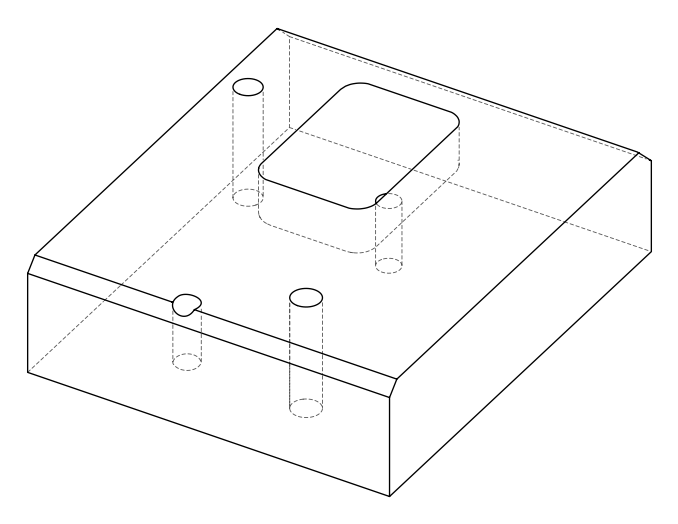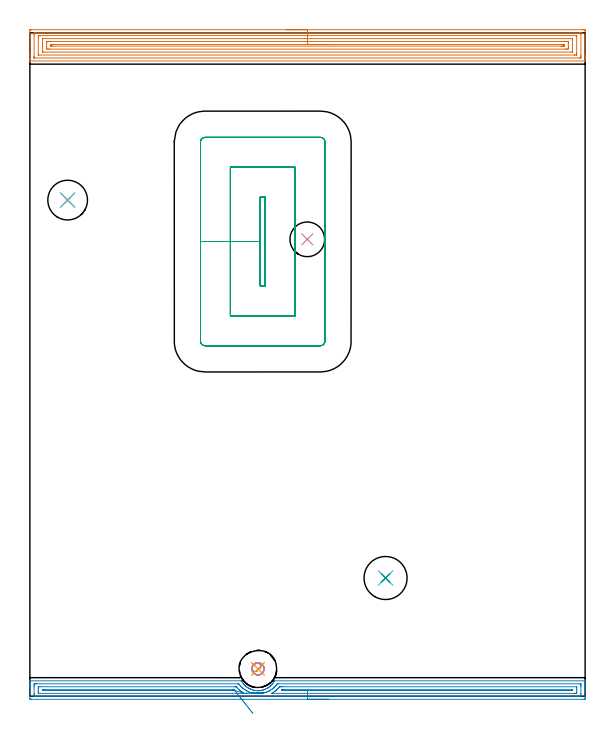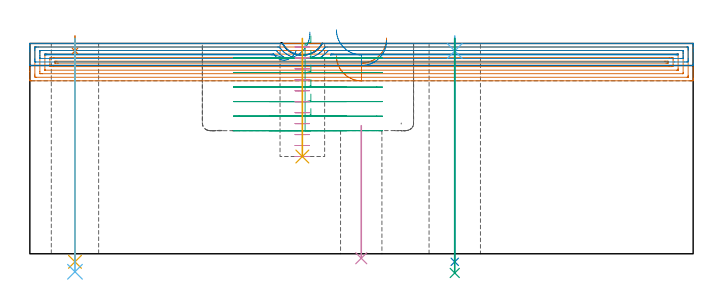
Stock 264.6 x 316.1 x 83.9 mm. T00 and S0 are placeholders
(PLAN: 12 operations, 9 tool changes, 33.3 min)
(1 AREA_MILL | FG_CHAMFER_SURFACE | UGT0205_001 | 12.92 min | 29373 mm3)
(2 AREA_MILL_1 | FG_CHAMFER_SURFACE_1 | UGT0205_001 | 8.56 min | 10252 mm3)
(3 MILL_RECTANGULAR_POCKET | POCKET_RECTANGULAR_STRAIGHT | NXT0201_007 | Follow Part, ap 6.25, ae 75% | 8.46 min | 357330 mm3)
(4 MILL_BLIND_HOLE_FROM_SOLID_MATERIAL | STEP1POCKET | NXT0201_011 | Spiral | 1.39 min | 11123 mm3)
(5 BORE_BLIND_HOLE | STEP1POCKET | UGT0332_075 | 0.19 min | 0 mm3)
(6 SPOT_DRILL | STEP1HOLE | NXT0321_9005460120000 | 0.05 min | 188 mm3)
(7 SPOT_DRILL_1 | STEP1HOLE_2 | NXT0321_9005460120000 | 0.05 min | 173 mm3)
(8 DRILL_THROUGH_HOLE_INTO_CENTER | STEP1HOLE | NXT0301_065 | 0.36 min | 5673 mm3)
(9 DRILL_TO_ENLARGE_THROUGH_HOLE | STEP1HOLE | UGT0301_050 | 0.38 min | 21813 mm3)
(10 INDEXABLE_INSERT_DRILL_THROUGH_HOLE_FROM_SOLID | STEP1HOLE_1 | NXT0302_004 | 0.22 min | 10487 mm3)
(11 DRILL_THROUGH_HOLE_INTO_CENTER_1 | STEP1HOLE_2 | NXT0301_065 | 0.36 min | 5670 mm3)
(12 DRILL_TO_ENLARGE_THROUGH_HOLE_1 | STEP1HOLE_2 | UGT0301_257 | 0.37 min | 17670 mm3)
(TOOL UGT0205_001 | Chamfer Mill 20 x 3 x 45 deg. | D20 FL50 Z2)
(TOOL NXT0201_007 | ENDMILL 25mm [R216.25-25050GCK54P 1620] | D25 R3 FL54 Z5)
(TOOL NXT0201_011 | ENDMILL 12mm [2P460-1200-NA 1630] | D12 FL38 Z6)
(TOOL UGT0332_075 | 17.75 mm Rough Boring Bar | D17.75)
(TOOL NXT0321_9005460120000 | NC Spot Drill, 142deg, 12mm, Carbide, Uncoated | D12 PA142 FL30 Z2)
(TOOL NXT0301_065 | Carbide Drill 9.4mm [860.1-0940-075A1-MM 2214] | D9.4 PA140 FL98 Z2)
(TOOL UGT0301_050 | Twist Drill 20.5 mm | D20.5 PA118 FL145 Z2)
(TOOL NXT0302_004 | Index. Insert Drill 16.5mm [880-D1650L20-05] | D16.5 PA176 FL83 Z2)
(TOOL UGT0301_257 | Twist Drill 18.9 mm | D18.9 PA118 FL135 Z2)
(OP 1 AREA_MILL)
G17 G21 G94 G90
T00 M6
G54
G17 G0 G90 X122.3 Y317.6 S1061 M3
G43 Z93.9 H0
Z79.
G94 G1 X122.338 Z78.128 F250.
X122.452 Z77.264
X122.641 Z76.412
X122.903 Z75.58
X123.237 Z74.774
X123.64 Z74.
X124.108 Z73.264
X124.64 Z72.572
X125.229 Z71.929
X125.872 Z71.34
X126.564 Z70.809
X127.3 Z70.34
X128.074 Z69.937
X128.88 Z69.603
X129.712 Z69.341
X130.563 Z69.152
X131.428 Z69.038
X132.3 Z69.
X263.565
X263.989 Y317.599 Z69.001
X264.409 Y317.596 Z69.003
X264.59 Y317.592 Z69.006
X264.595 Y317.182 Z69.415
X264.6 Y316.581 Z70.016
Y305.755 Z80.839
Y305.199 Z81.398
Y304.876 Z81.72
Y304.32 Z82.276
Y303.997 Z82.598
X264.599 Y303.006 Z83.593
X264.59 Y302.706 Z83.893
X264.436 Y302.7 Z83.9
X0.164
X0.01 Y302.706 Z83.893
X0. Y303.007 Z83.592
Y303.351 Z83.249
Y303.997 Z82.598
Y305.199 Z81.398
Y305.755 Z80.839
Y313.967 Z72.631
Y317.182 Z69.415
X0.003 Y317.463 Z69.134
X0.01 Y317.592 Z69.006
X0.141 Y317.599 Z68.999
X0.61 Y317.6 Z69.
X132.3
Y316.186 Z70.414
X262.204 Y316.185 Z70.415
X262.324
X262.562 Y316.18 Z70.42
X262.585 Y316.179 Z70.421
X262.59 Y316.165 Z70.435
X262.596 Y316.135 Z70.465
X262.598 Y316.105 Z70.495
X262.6 Y315.913 Z70.687
Y315.424 Z71.176
Y305.365 Z81.235
X262.598 Y304.876 Z81.724
X262.594 Y304.491 Z82.109
X262.581 Y304.121 Z82.479
X262.204 Y304.116 Z82.484
X262.084 Y304.115 Z82.485
X2.396
X2.276
X2.038 Y304.12 Z82.48
X2.015 Y304.121 Z82.479
X2.01 Y304.135 Z82.465
X2.004 Y304.165 Z82.435
X2.002 Y304.195 Z82.405
X2. Y304.387 Z82.213
Y304.876 Z81.724
Y314.935 Z71.665
X2.002 Y315.424 Z71.176
X2.006 Y315.809 Z70.791
X2.019 Y316.179 Z70.421
X2.396 Y316.184 Z70.416
X2.516 Y316.185 Z70.415
X132.3 Y316.186 Z70.414
Y314.772 Z71.828
X260.418 Y314.771 Z71.829
X260.495 Y314.77 Z71.83
X260.555 Y314.767 Z71.833
X260.587 Y314.765 Z71.835
X260.59 Y314.724 Z71.876
X260.596 Y314.545 Z72.055
X260.599 Y314.367 Z72.233
X260.6 Y306.455 Z80.145
X260.595 Y305.755 Z80.845
X260.591 Y305.584 Z81.016
X260.582 Y305.535 Z81.065
X260.533 Y305.533 Z81.067
X260.418 Y305.531 Z81.069
X259.755 Y305.529 Z81.071
X259.525
X4.182
X4.105 Y305.53 Z81.07
X4.045 Y305.533 Z81.067
X4.013 Y305.535 Z81.065
X4.01 Y305.576 Z81.024
X4.004 Y305.755 Z80.845
X4.001 Y305.933 Z80.667
X4. Y313.845 Z72.755
X4.005 Y314.545 Z72.055
X4.008 Y314.716 Z71.884
X4.018 Y314.765 Z71.835
X4.067 Y314.767 Z71.833
X4.182 Y314.769 Z71.831
X4.845 Y314.771 Z71.829
X5.075
X132.3 Y314.772 Z71.828
Y313.357 Z73.243
X258.054
X258.469 Y313.355 Z73.245
X258.556 Y313.353 Z73.247
X258.588 Y313.351 Z73.249
X258.592 Y313.31 Z73.29
X258.595 Y313.212 Z73.388
X258.6 Y312.819 Z73.781
X258.599 Y307.089 Z79.511
X258.597 Y306.984 Z79.616
X258.594 Y306.958 Z79.642
X258.59 Y306.95 Z79.65
X258.581 Y306.948 Z79.652
X258.512 Y306.945 Z79.655
X258.318 Y306.943 Z79.657
X6.546
X6.131 Y306.945 Z79.655
X6.044 Y306.948 Z79.652
X6.012 Y306.949 Z79.651
X6.008 Y306.99 Z79.61
X6.005 Y307.088 Z79.512
X6. Y307.481 Z79.119
X6.001 Y313.211 Z73.389
X6.003 Y313.316 Z73.284
X6.006 Y313.342 Z73.258
X6.01 Y313.35 Z73.25
X6.019 Y313.352 Z73.248
X6.088 Y313.355 Z73.245
X6.282 Y313.357 Z73.243
X132.3
Y311.943 Z74.657
X255.026
X255.92 Y311.942 Z74.658
X255.954 Y311.941 Z74.659
X256.59 Y311.908 Z74.692
X256.599 Y311.274 Z75.326
Y309.271 Z77.329
X256.597 Y308.638 Z77.962
X256.59 Y308.392 Z78.208
X255.988 Y308.359 Z78.241
X255.954 Y308.358 Z78.242
X255.097 Y308.357 Z78.243
X9.574
X8.68 Y308.358 Z78.242
X8.646 Y308.359 Z78.241
X8.01 Y308.392 Z78.208
X8.001 Y309.026 Z77.574
X8. Y311.029 Z75.571
X8.003 Y311.662 Z74.938
X8.01 Y311.908 Z74.692
X8.612 Y311.941 Z74.659
X8.646 Y311.942 Z74.658
X9.503 Y311.943 Z74.657
X132.3
Y310.529 Z76.071
X253.784
X254.169 Y310.527 Z76.073
X254.552 Y310.522 Z76.078
X254.59 Y310.518 Z76.082
X254.595 Y310.48 Z76.12
X254.599 Y310.405 Z76.195
X254.6 Y310.292 Z76.308
Y310.15 Z76.45
X254.598 Y309.938 Z76.662
X254.595 Y309.832 Z76.768
X254.59 Y309.784 Z76.816
X254.547 Y309.777 Z76.823
X254.169 Y309.773 Z76.827
X253.66 Y309.771 Z76.829
X253.276
X10.816
X10.431 Y309.773 Z76.827
X10.048 Y309.778 Z76.822
X10.01 Y309.782 Z76.818
X10.005 Y309.82 Z76.78
X10.001 Y309.895 Z76.705
X10. Y310.008 Z76.592
Y310.15 Z76.45
X10.002 Y310.362 Z76.238
X10.005 Y310.468 Z76.132
X10.01 Y310.516 Z76.084
X10.053 Y310.523 Z76.077
X10.431 Y310.527 Z76.073
X10.94 Y310.529 Z76.071
X11.324
X132.3
X133.172 Z76.109
X134.036 Z76.223
X134.888 Z76.412
X135.72 Z76.674
X136.526 Z77.008
X137.3 Z77.411
X138.036 Z77.88
X138.728 Z78.411
X139.371 Z79.
X139.96 Z79.643
X140.491 Z80.335
X140.96 Z81.071
X141.363 Z81.845
X141.697 Z82.651
X141.959 Z83.483
X142.148 Z84.335
X142.262 Z85.2
X142.3 Z86.071
G0 Z93.9
M5
M2
(OP 2 AREA_MILL_1)
G17 G21 G94 G90
T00 M6
G54
G17 G0 G90 X142.3 Y-1.5 S1061 M3
G43 Z93.9 H0
Z85.1
G94 G1 X142.262 Z84.228 F250.
X142.148 Z83.363
X141.959 Z82.512
X141.697 Z81.68
X141.363 Z80.874
X140.96 Z80.1
X140.491 Z79.364
X139.96 Z78.672
X139.371 Z78.029
X138.728 Z77.44
X138.036 Z76.908
X137.3 Z76.44
X136.526 Z76.037
X135.72 Z75.703
X134.888 Z75.441
X134.036 Z75.252
X133.172 Z75.138
X132.3 Z75.1
X0.61
X0.171 Y-1.495 Z75.103
X0.01 Y-1.492 Z75.106
X0. Y-1.062 Z75.535
Y4.221 Z80.815
Y4.778 Z81.375
Y5.101 Z81.697
Y5.658 Z82.254
Y5.982 Z82.576
X0.001 Y6.979 Z83.578
X0.01 Y7.294 Z83.893
X0.164 Y7.3 Z83.9
X100.605
X100.846 Y7.296 Z83.89
X100.945 Y7.138 Z83.737
X101.023 Y7.008 Z83.606
X101.052 Y6.962 Z83.561
X101.283 Y6.589 Z83.187
X101.398 Y6.417 Z83.014
X101.519 Y6.248 Z82.846
X101.796 Y5.902 Z82.5
X101.946 Y5.714 Z82.311
X102.173 Y5.457 Z82.054
X102.233 Y5.395 Z81.991
X102.412 Y5.208 Z81.805
X102.804 Y4.839 Z81.436
X103.05 Y4.631 Z81.227
X103.196 Y4.514 Z81.112
X103.304 Y4.429 Z81.026
X103.595 Y4.221 Z80.816
X103.635 Y4.192 Z80.788
X103.73 Y4.128 Z80.724
X103.974 Y3.964 Z80.561
X104.196 Y3.83 Z80.427
X104.639 Y3.591 Z80.189
X104.826 Y3.5 Z80.099
X105.069 Y3.384 Z79.979
X105.088 Y3.374 Z79.971
X105.167 Y3.34 Z79.939
X105.256 Y3.303 Z79.902
X105.367 Y3.259 Z79.853
X105.444 Y3.226 Z79.822
X105.803 Y3.088 Z79.686
X105.928 Y3.047 Z79.646
X105.98 Y3.029 Z79.629
X106.425 Y2.903 Z79.502
X106.873 Y2.797 Z79.394
X107.318 Y2.716 Z79.314
X107.748 Y2.662 Z79.255
X107.765 Y2.659 Z79.253
X108.21 Y2.62 Z79.215
X108.489 Y2.606 Z79.202
X108.57 Y2.608 Z79.198
X108.622 Y2.607 Z79.201
X108.64 Z79.2
X108.75 Z79.201
X108.825 Y2.606 Z79.203
X108.936 Y2.608 Z79.202
X108.977 Y2.611 Z79.203
X109.104 Y2.615 Z79.21
X109.366 Y2.635 Z79.232
X109.533 Y2.651 Z79.241
X109.549 Y2.652 Z79.243
X109.954 Y2.699 Z79.296
X109.996 Y2.704 Z79.301
X110.441 Y2.781 Z79.377
X110.657 Y2.829 Z79.427
X110.889 Y2.882 Z79.479
X111.334 Y3.005 Z79.601
X111.466 Y3.047 Z79.644
X111.595 Y3.088 Z79.687
X111.62 Y3.098 Z79.697
X111.765 Y3.157 Z79.753
X112.181 Y3.32 Z79.92
X112.226 Y3.338 Z79.937
X112.675 Y3.548 Z80.145
X113.049 Y3.744 Z80.344
X113.118 Y3.78 Z80.38
X113.422 Y3.963 Z80.562
X113.551 Y4.05 Z80.65
X114.01 Y4.364 Z80.964
X114.046 Y4.391 Z80.991
X114.202 Y4.514 Z81.11
X114.295 Y4.585 Z81.184
X114.308 Y4.595 Z81.194
X114.516 Y4.77 Z81.369
X114.597 Y4.838 Z81.437
X114.902 Y5.12 Z81.72
X115.185 Y5.412 Z82.011
X115.432 Y5.688 Z82.286
X115.454 Y5.714 Z82.311
X115.546 Y5.826 Z82.424
X115.671 Y5.982 Z82.577
X115.783 Y6.118 Z82.717
X115.794 Y6.132 Z82.731
X116.112 Y6.588 Z83.187
X116.286 Y6.862 Z83.461
X116.36 Y6.978 Z83.577
X116.376 Y7.006 Z83.605
X116.503 Y7.222 Z83.817
X116.554 Y7.297 Z83.889
X116.676 Y7.3 Z83.9
X264.436
X264.59 Y7.294 Z83.893
X264.6 Y6.978 Z83.577
Y6.629 Z83.228
Y5.982 Z82.576
Y4.778 Z81.374
Y4.221 Z80.815
Y-0.784 Z75.813
X264.597 Y-1.062 Z75.535
X264.59 Y-1.492 Z75.106
X264.429 Y-1.495 Z75.103
X263.989 Y-1.5 Z75.1
X132.3
Y-0.086 Z76.514
X2.396 Y-0.085 Z76.515
X2.297 Y-0.084 Z76.516
X2.037 Y-0.079 Z76.521
X2.01 Y0.006 Z76.606
X2.004 Y0.205 Z76.805
X2.001 Y0.699 Z77.299
X2. Y1.089 Z77.689
Y4.611 Z81.211
X2.001 Y5.101 Z81.701
X2.003 Y5.489 Z82.089
X2.01 Y5.875 Z82.475
X2.396 Y5.883 Z82.483
X2.495 Y5.885 Z82.485
X3.289 Y5.886 Z82.486
X98.917 Y5.885 Z82.485
X99.315 Y5.881 Z82.481
X99.508 Y5.879 Z82.479
X99.712 Y5.636 Z82.236
X100.149 Y5.101 Z81.701
X100.605 Y4.583 Z81.183
X100.97 Y4.221 Z80.821
X101.243 Y3.965 Z80.565
X101.498 Y3.747 Z80.347
X102.025 Y3.34 Z79.94
X102.391 Y3.084 Z79.684
X102.601 Y2.944 Z79.544
X103.096 Y2.645 Z79.245
X103.284 Y2.543 Z79.143
X103.317 Y2.525 Z79.125
X103.447 Y2.46 Z79.06
X104.176 Y2.119 Z78.719
X104.762 Y1.882 Z78.482
X105.069 Y1.771 Z78.371
X105.127 Y1.752 Z78.352
X105.176 Y1.737 Z78.337
X105.726 Y1.579 Z78.179
X105.962 Y1.522 Z78.122
X106.038 Y1.504 Z78.104
X106.855 Y1.346 Z77.946
X107.13 Y1.308 Z77.908
X107.748 Y1.24 Z77.84
X108.121 Y1.212 Z77.812
X108.64 Y1.196 Z77.796
X109.026 Y1.199 Z77.799
X109.533 Y1.23 Z77.83
X109.86 Y1.258 Z77.858
X110.426 Y1.329 Z77.929
X110.644 Y1.365 Z77.965
X110.954 Y1.42 Z78.02
X111.319 Y1.495 Z78.095
X111.388 Y1.511 Z78.111
X111.667 Y1.579 Z78.179
X112.143 Y1.714 Z78.314
X112.212 Y1.735 Z78.335
X112.523 Y1.843 Z78.443
X112.749 Y1.93 Z78.53
X113.105 Y2.073 Z78.673
X113.379 Y2.19 Z78.79
X113.957 Y2.46 Z79.06
X113.989 Y2.476 Z79.076
X113.997 Y2.48 Z79.08
X114.551 Y2.794 Z79.394
X114.89 Y3.007 Z79.607
X115.092 Y3.142 Z79.742
X115.378 Y3.34 Z79.94
X115.609 Y3.512 Z80.112
X115.783 Y3.647 Z80.247
X116.096 Y3.912 Z80.512
X116.439 Y4.221 Z80.821
X116.559 Y4.336 Z80.936
X116.676 Y4.453 Z81.053
X116.987 Y4.794 Z81.394
X117.255 Y5.101 Z81.701
X117.397 Y5.271 Z81.871
X117.569 Y5.485 Z82.085
X117.783 Y5.77 Z82.37
X117.871 Y5.879 Z82.479
X118.559 Y5.885 Z82.485
X262.204
X262.303 Y5.884 Z82.484
X262.563 Y5.879 Z82.479
X262.59 Y5.794 Z82.394
X262.596 Y5.595 Z82.195
X262.599 Y5.101 Z81.701
X262.6 Y4.711 Z81.311
Y1.189 Z77.789
X262.599 Y0.699 Z77.299
X262.597 Y0.311 Z76.911
X262.59 Y-0.076 Z76.524
X262.204 Y-0.083 Z76.517
X262.106 Y-0.085 Z76.515
X261.311 Y-0.086 Z76.514
X257.279
X132.3
Y1.328 Z77.928
X115.359 Y1.329 Z77.929
X115.223 Y1.331 Z77.931
X115.183 Y1.332 Z77.932
X115.232 Y1.363 Z77.963
X115.372 Y1.443 Z78.043
X115.616 Y1.579 Z78.179
X115.722 Y1.639 Z78.239
X115.783 Y1.676 Z78.276
X116.267 Y1.982 Z78.582
X116.676 Y2.256 Z78.856
X116.796 Y2.341 Z78.941
X116.957 Y2.46 Z79.06
X117.298 Y2.727 Z79.327
X117.569 Y2.949 Z79.549
X117.778 Y3.134 Z79.734
X118.002 Y3.34 Z79.94
X118.233 Y3.566 Z80.166
X118.461 Y3.798 Z80.398
X118.665 Y4.02 Z80.62
X118.845 Y4.221 Z80.821
X119.001 Y4.395 Z80.995
X119.05 Y4.447 Z81.047
X119.069 Y4.465 Z81.065
X119.105 Y4.467 Z81.067
X119.354 Y4.469 Z81.069
X119.993 Y4.471 Z81.071
X120.247
X260.418
X260.503 Y4.47 Z81.07
X260.57 Y4.467 Z81.067
X260.584 Y4.465 Z81.065
X260.59 Y4.45 Z81.05
X260.594 Y4.4 Z81.
X260.598 Y4.221 Z80.821
X260.6 Y4.042 Z80.642
Y3.34 Z79.94
Y2.281 Z78.881
X260.598 Y1.579 Z78.179
X260.596 Y1.404 Z78.004
X260.59 Y1.346 Z77.946
X260.544 Y1.335 Z77.935
X260.418 Y1.334 Z77.934
X259.779 Y1.329 Z77.929
X132.3 Y1.328 Z77.928
Y2.743 Z79.343
X120.534
X120.247 Y2.744 Z79.344
X119.956 Y2.747 Z79.347
X119.908 Y2.749 Z79.349
X119.921 Y2.781 Z79.381
X120.097 Y2.974 Z79.574
X120.135 Y3.012 Z79.612
X120.174 Y3.048 Z79.648
X120.247 Y3.05 Z79.65
X120.536 Y3.055 Z79.655
X120.853 Y3.057 Z79.657
X121.14
X258.027
X258.346 Y3.054 Z79.654
X258.505 Y3.05 Z79.65
X258.59 Y3.046 Z79.646
X258.593 Y3.002 Z79.602
X258.595 Y2.9 Z79.5
X258.593 Y2.798 Z79.398
X258.59 Y2.754 Z79.354
X258.505 Y2.75 Z79.35
X258.343 Y2.745 Z79.345
X258.059 Y2.743 Z79.343
X257.74
X132.3
X131.428 Z79.381
X130.563 Z79.495
X129.712 Z79.683
X128.88 Z79.946
X128.074 Z80.28
X127.3 Z80.682
X126.564 Z81.151
X125.872 Z81.682
X125.229 Z82.272
X124.64 Z82.915
X124.108 Z83.607
X123.64 Z84.343
X123.237 Z85.116
X122.903 Z85.922
X122.641 Z86.754
X122.452 Z87.606
X122.338 Z88.471
X122.3 Z89.343
G0 X111.697 Y1.799 Z88.411
G1 X111.702 Z87.539
X111.63 Y1.796 Z86.669
X111.483 Y1.789 Z85.809
X111.262 Y1.778 Z84.966
X110.968 Y1.764 Z84.144
X110.604 Y1.746 Z83.352
X110.172 Y1.725 Z82.594
X109.676 Y1.7 Z81.877
X109.12 Y1.673 Z81.206
X108.507 Y1.643 Z80.586
X107.842 Y1.611 Z80.021
X107.131 Y1.576 Z79.517
X106.379 Y1.539 Z79.077
X105.591 Y1.501 Z78.704
X104.774 Y1.461 Z78.402
X103.933 Y1.42 Z78.172
X103.076 Y1.378 Z78.016
X102.208 Y1.335 Z77.935
X102.176 Y1.334 Z77.934
X102.007 Y1.331 Z77.931
X101.752 Y1.329 Z77.929
X101.498 Y1.328 Z77.928
X4.182 Y1.329 Z77.929
X4.097 Y1.33 Z77.93
X4.03 Y1.333 Z77.933
X4.016 Y1.335 Z77.935
X4.01 Y1.35 Z77.95
X4.006 Y1.4 Z78.
X4.002 Y1.579 Z78.179
X4. Y1.758 Z78.358
Y2.46 Z79.06
Y3.519 Z80.119
X4.002 Y4.221 Z80.821
X4.004 Y4.396 Z80.996
X4.01 Y4.454 Z81.054
X4.056 Y4.464 Z81.064
X4.182 Y4.466 Z81.066
X4.821 Y4.471 Z81.071
X97.673
X97.927 Y4.469 Z81.069
X98.181 Y4.466 Z81.066
X98.34 Y4.462 Z81.062
X98.559 Y4.221 Z80.821
X98.82 Y3.935 Z80.535
X99.404 Y3.34 Z79.94
X99.712 Y3.055 Z79.655
X100.039 Y2.779 Z79.379
X100.447 Y2.46 Z79.06
X100.605 Y2.341 Z78.941
X101.032 Y2.039 Z78.639
X101.498 Y1.751 Z78.351
X101.785 Y1.579 Z78.179
X102.208 Y1.335 Z77.935
X97.523 Y2.753 Z79.353
X97.51 Y2.75 Z79.35
X97.353 Y2.747 Z79.347
X97.034 Y2.744 Z79.344
X96.747 Y2.743 Z79.343
X96.428
X6.573
X6.254 Y2.746 Z79.346
X6.095 Y2.75 Z79.35
X6.01 Y2.754 Z79.354
X6.007 Y2.798 Z79.398
X6.005 Y2.9 Z79.5
X6.007 Y3.002 Z79.602
X6.01 Y3.046 Z79.646
X6.095 Y3.05 Z79.65
X6.257 Y3.055 Z79.655
X6.541 Y3.057 Z79.657
X6.86
X96.747
X97.034 Y3.054 Z79.654
X97.193 Y3.05 Z79.65
X97.231 Y3.048 Z79.648
X97.254 Y3.03 Z79.63
X97.3 Y2.987 Z79.587
X97.388 Y2.899 Z79.499
X97.472 Y2.812 Z79.412
X97.511 Y2.768 Z79.368
X97.523 Y2.753 Z79.353
X97.965 Y2.197 Z78.846
X98.434 Y1.61 Z78.403
X98.925 Y0.994 Z78.027
X99.434 Y0.355 Z77.721
X99.958 Y-0.302 Z77.487
X100.492 Y-0.973 Z77.328
X101.034 Y-1.652 Z77.244
X101.577 Y-2.334 Z77.236
X102.12 Y-3.014 Z77.304
X102.656 Y-3.687 Z77.448
X103.183 Y-4.347 Z77.666
X103.695 Y-4.99 Z77.957
X104.19 Y-5.611 Z78.318
X104.663 Y-6.205 Z78.748
X105.112 Y-6.767 Z79.241
X105.532 Y-7.294 Z79.796
X105.92 Y-7.781 Z80.407
X106.273 Y-8.224 Z81.07
G0 Z93.9
M5
M2
(OP 3 MILL_RECTANGULAR_POCKET)
G17 G21 G94 G90
T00 M6
G54
G17 G0 G90 X112.1 Y228.408 S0 M3
G43 Z93.9 H1
Z86.9
G94 G1 Y237.8 Z84.383 F250.
X109.8 Z83.767
Y216.65 Z78.1
Y195.5 F500.
X112.1
Y237.8
X109.8
Y216.65
X95.55
Y181.25
X126.35
Y252.05
X95.55
Y216.65
X81.3
Y169.2
G3 X83.5 Y167. R2.2
G1 X138.4
G3 X140.6 Y169.2 R2.2
G1 Y264.1
G3 X138.4 Y266.3 R2.2
G1 X83.5
G3 X81.3 Y264.1 R2.2
G1 Y216.65
Y215.65
G0 X112.1 Y228.408 Z81.1
G1 Y237.8 Z78.583 F250.
X109.8 Z77.967
Y216.65 Z72.3
Y195.5 F500.
X112.1
Y237.8
X109.8
Y216.65
X95.55
Y181.25
X126.35
Y252.05
X95.55
Y216.65
X81.3
Y169.2
G3 X83.5 Y167. R2.2
G1 X138.4
G3 X140.6 Y169.2 R2.2
G1 Y264.1
G3 X138.4 Y266.3 R2.2
G1 X83.5
G3 X81.3 Y264.1 R2.2
G1 Y216.65
Y215.65
G0 X112.1 Y228.408 Z75.3
G1 Y237.8 Z72.783 F250.
X109.8 Z72.167
Y216.65 Z66.5
Y195.5 F500.
X112.1
Y237.8
X109.8
Y216.65
X95.55
Y181.25
X126.35
Y252.05
X95.55
Y216.65
X81.3
Y169.2
G3 X83.5 Y167. R2.2
G1 X138.4
G3 X140.6 Y169.2 R2.2
G1 Y264.1
G3 X138.4 Y266.3 R2.2
G1 X83.5
G3 X81.3 Y264.1 R2.2
G1 Y216.65
Y215.65
G0 X112.1 Y228.408 Z69.5
G1 Y237.8 Z66.983 F250.
X109.8 Z66.367
Y216.65 Z60.7
Y195.5 F500.
X112.1
Y237.8
X109.8
Y216.65
X95.55
Y181.25
X126.35
Y252.05
X95.55
Y216.65
X81.3
Y169.2
G3 X83.5 Y167. R2.2
G1 X138.4
G3 X140.6 Y169.2 R2.2
G1 Y264.1
G3 X138.4 Y266.3 R2.2
G1 X83.5
G3 X81.3 Y264.1 R2.2
G1 Y216.65
Y215.65
G0 X112.1 Y228.408 Z63.7
G1 Y237.8 Z61.183 F250.
X109.8 Z60.567
Y216.65 Z54.9
Y195.5 F500.
X112.1
Y237.8
X109.8
Y216.65
X95.55
Y181.25
X126.35
Y252.05
X95.55
Y216.65
X81.3
Y169.2
G3 X83.5 Y167. R2.2
G1 X138.4
G3 X140.6 Y169.2 R2.2
G1 Y264.1
G3 X138.4 Y266.3 R2.2
G1 X83.5
G3 X81.3 Y264.1 R2.2
G1 Y216.65
Y215.65
G0 X112.1 Y228.408 Z57.9
G1 Y237.8 Z55.383 F250.
X109.8 Z54.767
Y216.65 Z49.1
Y195.5 F500.
X112.1
Y237.8
X109.8
Y216.65
X95.55
Y181.25
X126.35
Y252.05
X95.55
Y216.65
X81.3
Y169.2
G3 X83.5 Y167. R2.2
G1 X138.4
G3 X140.6 Y169.2 R2.2
G1 Y264.1
G3 X138.4 Y266.3 R2.2
G1 X83.5
G3 X81.3 Y264.1 R2.2
G1 Y216.65
Y215.65
G0 Z93.9
M5
M2
(OP 4 MILL_BLIND_HOLE_FROM_SOLID_MATERIAL)
G17 G21 G94 G90
T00 M6
G54
G17 G0 G90 X108.7 Y13. S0 M3
G43 Z93.9 H1
Z82.527
G94 G3 X108.844 Y15.756 R1.382 F250.
X105.816 Y13.303 R2.756
X108.397 Y10.116 R2.9
X105.816 Y13.303 R-2.9
X107.106 Y11.71 R1.45
X108.7 Y13. R1.45
G0 Z78.155
G3 X108.844 Y15.756 R1.382
X105.816 Y13.303 R2.756
X108.397 Y10.116 R2.9
X105.816 Y13.303 R-2.9
X107.106 Y11.71 R1.45
X108.7 Y13. R1.45
G0 Z73.782
G3 X108.844 Y15.756 R1.382
X105.816 Y13.303 R2.756
X108.397 Y10.116 R2.9
X105.816 Y13.303 R-2.9
X107.106 Y11.71 R1.45
X108.7 Y13. R1.45
G0 Z69.409
G3 X108.844 Y15.756 R1.382
X105.816 Y13.303 R2.756
X108.397 Y10.116 R2.9
X105.816 Y13.303 R-2.9
X107.106 Y11.71 R1.45
X108.7 Y13. R1.45
G0 Z65.036
G3 X108.844 Y15.756 R1.382
X105.816 Y13.303 R2.756
X108.397 Y10.116 R2.9
X105.816 Y13.303 R-2.9
X107.106 Y11.71 R1.45
X108.7 Y13. R1.45
G0 Z60.664
G3 X108.844 Y15.756 R1.382
X105.816 Y13.303 R2.756
X108.397 Y10.116 R2.9
X105.816 Y13.303 R-2.9
X107.106 Y11.71 R1.45
X108.7 Y13. R1.45
G0 Z56.291
G3 X108.844 Y15.756 R1.382
X105.816 Y13.303 R2.756
X108.397 Y10.116 R2.9
X105.816 Y13.303 R-2.9
X107.106 Y11.71 R1.45
X108.7 Y13. R1.45
G0 Z51.918
G3 X108.844 Y15.756 R1.382
X105.816 Y13.303 R2.756
X108.397 Y10.116 R2.9
X105.816 Y13.303 R-2.9
X107.106 Y11.71 R1.45
X108.7 Y13. R1.45
G0 Z47.545
G3 X108.844 Y15.756 R1.382
X105.816 Y13.303 R2.756
X108.397 Y10.116 R2.9
X105.816 Y13.303 R-2.9
X107.106 Y11.71 R1.45
X108.7 Y13. R1.45
G0 Z43.173
G3 X108.844 Y15.756 R1.382
X105.816 Y13.303 R2.756
X108.397 Y10.116 R2.9
X105.816 Y13.303 R-2.9
X107.106 Y11.71 R1.45
X108.7 Y13. R1.45
G0 Z38.8
G3 X108.844 Y15.756 R1.382
X105.816 Y13.303 R2.756
X108.397 Y10.116 R2.9
X105.816 Y13.303 R-2.9
X107.106 Y11.71 R1.45
X108.7 Y13. R1.45
G0 Z93.9
M5
M2
(OP 5 BORE_BLIND_HOLE)
G17 G21 G94 G90
T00 M6
G54
G17 G0 G90 X108.7 Y13. S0 M3
G43 Z93.9 H0
G94 G85 G98 Z38.8 F250. R85.9
G80
M5
M2
(OP 6 SPOT_DRILL)
G17 G21 G94 G90
T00 M6
G54
G17 G0 G90 X169.5 Y56.3 S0 M3
G43 Z93.9 H0
G94 G81 G98 Z80.9 F250. R86.9
G80
M5
M2
(OP 7 SPOT_DRILL_1)
G17 G21 G94 G90
T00 M6
G54
G17 G0 G90 X18. Y236.4 S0 M3
G43 Z93.9 H0
G94 G81 G98 Z80.9 F250. R86.9
G80
M5
M2
(OP 8 DRILL_THROUGH_HOLE_INTO_CENTER)
G17 G21 G94 G90
T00 M6
G54
G17 G0 G90 X169.5 Y56.3 S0 M3
G43 Z93.9 H1
G94 G73 G98 Z-3.211 F250. Q8.711 R85.9
G80
M5
M2
(OP 9 DRILL_TO_ENLARGE_THROUGH_HOLE)
G17 G21 G94 G90
T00 M6
G54
G17 G0 G90 X169.5 Y56.3 S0 M3
G43 Z93.9 H0
G94 G73 G98 Z-7.659 F250. Q18.312 R85.9
G80
M5
M2
(OP 10 INDEXABLE_INSERT_DRILL_THROUGH_HOLE_FROM_SOLID)
G17 G21 G94 G90
T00 M6
G54
G17 G0 G90 X132.2 Y217.7 S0 M3
G43 Z93.9 H1
G94 G81 G98 Z-1.788 F250. R51.1
G80
M5
M2
(OP 11 DRILL_THROUGH_HOLE_INTO_CENTER_1)
G17 G21 G94 G90
T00 M6
G54
G17 G0 G90 X18. Y236.4 S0 M3
G43 Z93.9 H1
G94 G73 G98 Z-3.211 F250. Q8.711 R85.9
G80
M5
M2
(OP 12 DRILL_TO_ENLARGE_THROUGH_HOLE_1)
G17 G21 G94 G90
T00 M6
G54
G17 G0 G90 X18. Y236.4 S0 M3
G43 Z93.9 H0
G94 G73 G98 Z-7.178 F250. Q18.216 R85.9
G80
M5
M2
